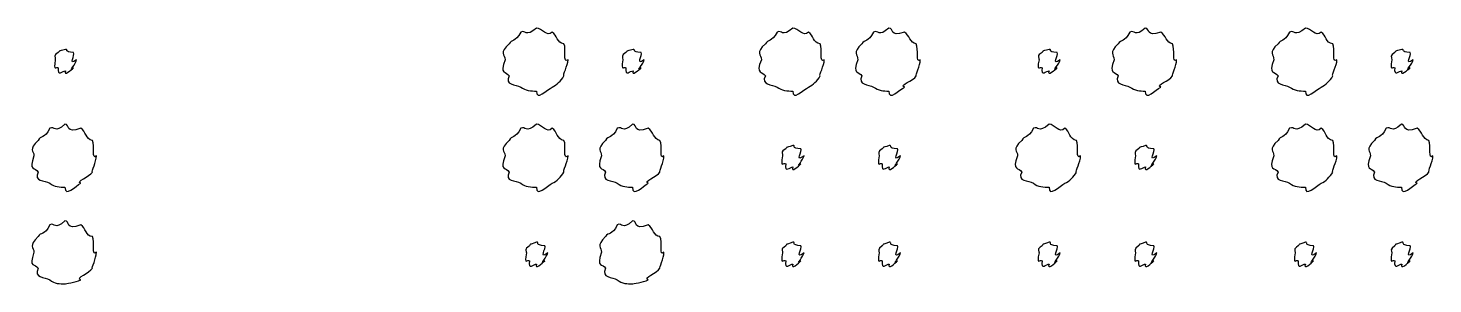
# Model space of a CAD drawing. Header units: millimetres. Extents: x -178 to -32, y 41 to 266.
# Drawn here: x -139.68 to -124.43, y 227.58 to 230.36 of the extents above; entities that cross this region are included whole.
import ezdxf

# ---------------------------------------------------------------- set-up
doc = ezdxf.new("R2010")
doc.units = ezdxf.units.MM
doc.layers.get('0').update_dxf_attribs({"linetype": 'CONTINUOUS'})

msp = doc.modelspace()

# ---------------------------------------------------------------- linework, layer by layer
at = {"color": 0}
for p, q in [((-134.162, 230.357), (-134.162, 230.357)), ((-131.38, 230.357), (-131.38, 230.357)), ((-130.339, 230.357), (-130.339, 230.357)), ((-127.556, 230.357), (-127.556, 230.357)), ((-125.816, 230.357), (-125.816, 230.357)), ((-139.277, 230.125), (-139.277, 230.125)), ((-133.115, 230.125), (-133.115, 230.125)), ((-128.598, 230.125), (-128.598, 230.125)), ((-124.769, 230.125), (-124.769, 230.125)), ((-139.282, 229.315), (-139.282, 229.315)), ((-134.162, 229.315), (-134.162, 229.315)), ((-133.121, 229.315), (-133.121, 229.315)), ((-128.598, 229.315), (-128.598, 229.315)), ((-125.816, 229.315), (-125.816, 229.315)), ((-124.774, 229.315), (-124.774, 229.315)), ((-131.38, 229.084), (-131.38, 229.084)), ((-130.333, 229.084), (-130.333, 229.084)), ((-127.551, 229.084), (-127.551, 229.084)), ((-139.282, 228.268), (-139.282, 228.268)), ((-133.121, 228.268), (-133.121, 228.268)), ((-134.162, 228.036), (-134.162, 228.036)), ((-131.38, 228.036), (-131.38, 228.036)), ((-130.333, 228.036), (-130.333, 228.036)), ((-128.598, 228.036), (-128.598, 228.036)), ((-127.551, 228.036), (-127.551, 228.036)), ((-125.816, 228.036), (-125.816, 228.036)), ((-124.769, 228.036), (-124.769, 228.036))]:
    msp.add_line(p, q, dxfattribs=at)
for points in [[(-134.334, 230.313), (-134.396, 230.197), (-134.43, 230.241), (-134.46, 230.186)], [(-134.162, 230.357), (-134.285, 230.255), (-134.279, 230.342), (-134.334, 230.313)], [(-133.992, 230.313), (-134.05, 230.255), (-134.103, 230.357), (-134.162, 230.357)], [(-133.865, 230.186), (-133.943, 230.197), (-133.939, 230.283), (-133.992, 230.313)], [(-131.551, 230.313), (-131.613, 230.197), (-131.648, 230.241), (-131.678, 230.186)], [(-131.38, 230.357), (-131.503, 230.255), (-131.496, 230.342), (-131.551, 230.313)], [(-131.209, 230.313), (-131.267, 230.255), (-131.321, 230.357), (-131.38, 230.357)], [(-131.083, 230.186), (-131.161, 230.197), (-131.157, 230.283), (-131.209, 230.313)], [(-130.504, 230.313), (-130.562, 230.197), (-130.6, 230.241), (-130.631, 230.186)], [(-130.339, 230.357), (-130.452, 230.255), (-130.449, 230.342), (-130.504, 230.313)], [(-130.168, 230.313), (-130.339, 230.255), (-130.279, 230.357), (-130.339, 230.357)], [(-130.041, 230.186), (-130.11, 230.197), (-130.113, 230.283), (-130.168, 230.313)], [(-127.722, 230.313), (-127.78, 230.197), (-127.818, 230.241), (-127.848, 230.186)], [(-127.556, 230.357), (-127.669, 230.255), (-127.666, 230.342), (-127.722, 230.313)], [(-127.386, 230.313), (-127.556, 230.255), (-127.497, 230.357), (-127.556, 230.357)], [(-127.259, 230.186), (-127.327, 230.197), (-127.33, 230.283), (-127.386, 230.313)], [(-125.987, 230.313), (-126.049, 230.197), (-126.083, 230.241), (-126.113, 230.186)], [(-125.816, 230.357), (-125.938, 230.255), (-125.931, 230.342), (-125.987, 230.313)], [(-125.645, 230.313), (-125.703, 230.255), (-125.756, 230.357), (-125.816, 230.357)], [(-125.518, 230.186), (-125.597, 230.197), (-125.592, 230.283), (-125.645, 230.313)], [(-139.277, 230.125), (-139.366, 230.101), (-139.332, 230.114), (-139.354, 230.092)], [(-139.188, 230.092), (-139.3, 230.101), (-139.239, 230.125), (-139.277, 230.125)], [(-134.46, 230.186), (-134.572, 230.087), (-134.504, 230.073), (-134.504, 230.015)], [(-133.821, 230.015), (-133.882, 229.968), (-133.835, 230.131), (-133.865, 230.186)], [(-133.115, 230.125), (-133.205, 230.101), (-133.17, 230.114), (-133.192, 230.092)], [(-133.027, 230.092), (-133.139, 230.101), (-133.078, 230.125), (-133.115, 230.125)], [(-131.678, 230.186), (-131.79, 230.087), (-131.722, 230.073), (-131.722, 230.015)], [(-131.039, 230.015), (-131.099, 229.968), (-131.052, 230.131), (-131.083, 230.186)], [(-130.631, 230.186), (-130.738, 230.087), (-130.675, 230.073), (-130.675, 230.015)], [(-129.997, 230.015), (-130.052, 229.968), (-130.011, 230.131), (-130.041, 230.186)], [(-128.598, 230.125), (-128.692, 230.101), (-128.653, 230.114), (-128.675, 230.092)], [(-128.51, 230.092), (-128.626, 230.101), (-128.561, 230.125), (-128.598, 230.125)], [(-127.848, 230.186), (-127.956, 230.087), (-127.893, 230.073), (-127.893, 230.015)], [(-127.214, 230.015), (-127.27, 229.968), (-127.228, 230.131), (-127.259, 230.186)], [(-126.113, 230.186), (-126.225, 230.087), (-126.158, 230.073), (-126.158, 230.015)], [(-125.474, 230.015), (-125.535, 229.968), (-125.488, 230.131), (-125.518, 230.186)], [(-124.769, 230.125), (-124.858, 230.101), (-124.824, 230.114), (-124.846, 230.092)], [(-124.68, 230.092), (-124.792, 230.101), (-124.731, 230.125), (-124.769, 230.125)], [(-139.354, 230.092), (-139.41, 230.057), (-139.387, 230.044), (-139.387, 230.015)], [(-139.387, 230.015), (-139.41, 229.873), (-139.376, 229.949), (-139.354, 229.927)], [(-139.155, 230.015), (-139.256, 229.939), (-139.166, 230.07), (-139.188, 230.092)], [(-139.188, 229.927), (-139.256, 229.873), (-139.155, 229.978), (-139.155, 230.015)], [(-134.504, 230.015), (-134.572, 229.847), (-134.489, 229.894), (-134.46, 229.839)], [(-133.865, 229.839), (-133.882, 229.847), (-133.821, 229.952), (-133.821, 230.015)], [(-133.192, 230.092), (-133.249, 230.057), (-133.225, 230.044), (-133.225, 230.015)], [(-133.225, 230.015), (-133.249, 229.873), (-133.215, 229.949), (-133.192, 229.927)], [(-132.994, 230.015), (-133.095, 229.939), (-133.005, 230.07), (-133.027, 230.092)], [(-133.027, 229.927), (-133.095, 229.873), (-132.994, 229.978), (-132.994, 230.015)], [(-131.722, 230.015), (-131.79, 229.847), (-131.707, 229.894), (-131.678, 229.839)], [(-131.083, 229.839), (-131.099, 229.847), (-131.039, 229.952), (-131.039, 230.015)], [(-130.675, 230.015), (-130.738, 229.847), (-130.66, 229.894), (-130.631, 229.839)], [(-130.041, 229.839), (-130.052, 229.847), (-129.997, 229.952), (-129.997, 230.015)], [(-128.675, 230.092), (-128.736, 230.057), (-128.708, 230.044), (-128.708, 230.015)], [(-128.708, 230.015), (-128.736, 229.873), (-128.697, 229.949), (-128.675, 229.927)], [(-128.477, 230.015), (-128.582, 229.939), (-128.488, 230.07), (-128.51, 230.092)], [(-128.51, 229.927), (-128.582, 229.873), (-128.477, 229.978), (-128.477, 230.015)], [(-127.893, 230.015), (-127.956, 229.847), (-127.877, 229.894), (-127.848, 229.839)], [(-127.259, 229.839), (-127.27, 229.847), (-127.214, 229.952), (-127.214, 230.015)], [(-126.158, 230.015), (-126.225, 229.847), (-126.142, 229.894), (-126.113, 229.839)], [(-125.518, 229.839), (-125.535, 229.847), (-125.474, 229.952), (-125.474, 230.015)], [(-124.846, 230.092), (-124.902, 230.057), (-124.879, 230.044), (-124.879, 230.015)], [(-124.879, 230.015), (-124.902, 229.873), (-124.868, 229.949), (-124.846, 229.927)], [(-124.647, 230.015), (-124.748, 229.939), (-124.658, 230.07), (-124.68, 230.092)], [(-124.68, 229.927), (-124.748, 229.873), (-124.647, 229.978), (-124.647, 230.015)], [(-139.354, 229.927), (-139.366, 229.829), (-139.306, 229.894), (-139.277, 229.894)], [(-139.277, 229.894), (-139.3, 229.829), (-139.21, 229.905), (-139.188, 229.927)], [(-134.46, 229.839), (-134.513, 229.741), (-134.389, 229.747), (-134.334, 229.718)], [(-133.992, 229.718), (-133.943, 229.741), (-133.898, 229.786), (-133.865, 229.839)], [(-133.192, 229.927), (-133.205, 229.829), (-133.144, 229.894), (-133.115, 229.894)], [(-133.115, 229.894), (-133.139, 229.829), (-133.049, 229.905), (-133.027, 229.927)], [(-131.678, 229.839), (-131.73, 229.741), (-131.606, 229.747), (-131.551, 229.718)], [(-131.209, 229.718), (-131.161, 229.741), (-131.116, 229.786), (-131.083, 229.839)], [(-130.631, 229.839), (-130.68, 229.741), (-130.559, 229.747), (-130.504, 229.718)], [(-130.168, 229.718), (-130.228, 229.741), (-130.07, 229.786), (-130.041, 229.839)], [(-128.675, 229.927), (-128.692, 229.829), (-128.627, 229.894), (-128.598, 229.894)], [(-128.598, 229.894), (-128.626, 229.829), (-128.532, 229.905), (-128.51, 229.927)], [(-127.848, 229.839), (-127.898, 229.741), (-127.777, 229.747), (-127.722, 229.718)], [(-127.386, 229.718), (-127.446, 229.741), (-127.288, 229.786), (-127.259, 229.839)], [(-126.113, 229.839), (-126.166, 229.741), (-126.042, 229.747), (-125.987, 229.718)], [(-125.645, 229.718), (-125.597, 229.741), (-125.551, 229.786), (-125.518, 229.839)], [(-124.846, 229.927), (-124.858, 229.829), (-124.798, 229.894), (-124.769, 229.894)], [(-124.769, 229.894), (-124.792, 229.829), (-124.702, 229.905), (-124.68, 229.927)], [(-134.334, 229.718), (-134.285, 229.682), (-134.221, 229.674), (-134.162, 229.674)], [(-134.162, 229.674), (-134.168, 229.564), (-134.047, 229.687), (-133.992, 229.718)], [(-131.551, 229.718), (-131.503, 229.682), (-131.438, 229.674), (-131.38, 229.674)], [(-131.38, 229.674), (-131.386, 229.564), (-131.265, 229.687), (-131.209, 229.718)], [(-130.504, 229.718), (-130.452, 229.682), (-130.394, 229.674), (-130.339, 229.674)], [(-130.339, 229.674), (-130.339, 229.564), (-130.223, 229.687), (-130.168, 229.718)], [(-127.722, 229.718), (-127.669, 229.682), (-127.611, 229.674), (-127.556, 229.674)], [(-127.556, 229.674), (-127.556, 229.564), (-127.441, 229.687), (-127.386, 229.718)], [(-125.987, 229.718), (-125.938, 229.682), (-125.874, 229.674), (-125.816, 229.674)], [(-125.816, 229.674), (-125.821, 229.564), (-125.7, 229.687), (-125.645, 229.718)], [(-139.447, 229.271), (-139.505, 229.15), (-139.544, 229.197), (-139.574, 229.139)], [(-139.282, 229.315), (-139.395, 229.208), (-139.392, 229.3), (-139.447, 229.271)], [(-139.111, 229.271), (-139.282, 229.208), (-139.223, 229.315), (-139.282, 229.315)], [(-138.984, 229.139), (-139.053, 229.15), (-139.056, 229.241), (-139.111, 229.271)], [(-134.334, 229.271), (-134.396, 229.15), (-134.43, 229.197), (-134.46, 229.139)], [(-134.162, 229.315), (-134.285, 229.208), (-134.279, 229.3), (-134.334, 229.271)], [(-133.992, 229.271), (-134.05, 229.208), (-134.103, 229.315), (-134.162, 229.315)], [(-133.865, 229.139), (-133.943, 229.15), (-133.939, 229.241), (-133.992, 229.271)], [(-133.286, 229.271), (-133.344, 229.15), (-133.383, 229.197), (-133.413, 229.139)], [(-133.121, 229.315), (-133.234, 229.208), (-133.231, 229.3), (-133.286, 229.271)], [(-132.95, 229.271), (-133.121, 229.208), (-133.061, 229.315), (-133.121, 229.315)], [(-132.823, 229.139), (-132.892, 229.15), (-132.895, 229.241), (-132.95, 229.271)], [(-128.769, 229.271), (-128.831, 229.15), (-128.865, 229.197), (-128.896, 229.139)], [(-128.598, 229.315), (-128.721, 229.208), (-128.714, 229.3), (-128.769, 229.271)], [(-128.427, 229.271), (-128.485, 229.208), (-128.539, 229.315), (-128.598, 229.315)], [(-128.3, 229.139), (-128.379, 229.15), (-128.375, 229.241), (-128.427, 229.271)], [(-125.987, 229.271), (-126.049, 229.15), (-126.083, 229.197), (-126.113, 229.139)], [(-125.816, 229.315), (-125.938, 229.208), (-125.931, 229.3), (-125.987, 229.271)], [(-125.645, 229.271), (-125.703, 229.208), (-125.756, 229.315), (-125.816, 229.315)], [(-125.518, 229.139), (-125.597, 229.15), (-125.592, 229.241), (-125.645, 229.271)], [(-124.939, 229.271), (-124.997, 229.15), (-125.036, 229.197), (-125.066, 229.139)], [(-124.774, 229.315), (-124.887, 229.208), (-124.884, 229.3), (-124.939, 229.271)], [(-124.603, 229.271), (-124.774, 229.208), (-124.715, 229.315), (-124.774, 229.315)], [(-124.476, 229.139), (-124.545, 229.15), (-124.548, 229.241), (-124.603, 229.271)], [(-139.574, 229.139), (-139.682, 229.035), (-139.618, 229.029), (-139.618, 228.974)], [(-138.94, 228.974), (-138.996, 228.918), (-138.954, 229.084), (-138.984, 229.139)], [(-134.46, 229.139), (-134.572, 229.035), (-134.504, 229.029), (-134.504, 228.974)], [(-133.821, 228.974), (-133.882, 228.918), (-133.835, 229.084), (-133.865, 229.139)], [(-133.413, 229.139), (-133.52, 229.035), (-133.457, 229.029), (-133.457, 228.974)], [(-132.779, 228.974), (-132.834, 228.918), (-132.793, 229.084), (-132.823, 229.139)], [(-131.38, 229.084), (-131.474, 229.053), (-131.435, 229.073), (-131.457, 229.05)], [(-131.292, 229.05), (-131.408, 229.053), (-131.343, 229.084), (-131.38, 229.084)], [(-130.333, 229.084), (-130.423, 229.053), (-130.388, 229.073), (-130.41, 229.05)], [(-130.245, 229.05), (-130.356, 229.053), (-130.296, 229.084), (-130.333, 229.084)], [(-128.896, 229.139), (-129.007, 229.035), (-128.94, 229.029), (-128.94, 228.974)], [(-128.256, 228.974), (-128.317, 228.918), (-128.27, 229.084), (-128.3, 229.139)], [(-127.551, 229.084), (-127.64, 229.053), (-127.606, 229.073), (-127.628, 229.05)], [(-127.462, 229.05), (-127.574, 229.053), (-127.514, 229.084), (-127.551, 229.084)], [(-126.113, 229.139), (-126.225, 229.035), (-126.158, 229.029), (-126.158, 228.974)], [(-125.474, 228.974), (-125.535, 228.918), (-125.488, 229.084), (-125.518, 229.139)], [(-125.066, 229.139), (-125.174, 229.035), (-125.11, 229.029), (-125.11, 228.974)], [(-124.432, 228.974), (-124.488, 228.918), (-124.446, 229.084), (-124.476, 229.139)], [(-139.618, 228.974), (-139.682, 228.8), (-139.603, 228.852), (-139.574, 228.797)], [(-138.984, 228.797), (-138.996, 228.8), (-138.94, 228.91), (-138.94, 228.974)], [(-134.504, 228.974), (-134.572, 228.8), (-134.489, 228.852), (-134.46, 228.797)], [(-133.865, 228.797), (-133.882, 228.8), (-133.821, 228.91), (-133.821, 228.974)], [(-133.457, 228.974), (-133.52, 228.8), (-133.442, 228.852), (-133.413, 228.797)], [(-132.823, 228.797), (-132.834, 228.8), (-132.779, 228.91), (-132.779, 228.974)], [(-131.457, 229.05), (-131.518, 229.009), (-131.491, 229.003), (-131.491, 228.974)], [(-131.491, 228.974), (-131.518, 228.826), (-131.48, 228.907), (-131.457, 228.885)], [(-131.259, 228.974), (-131.364, 228.892), (-131.27, 229.029), (-131.292, 229.05)], [(-131.292, 228.885), (-131.364, 228.826), (-131.259, 228.936), (-131.259, 228.974)], [(-130.41, 229.05), (-130.467, 229.009), (-130.443, 229.003), (-130.443, 228.974)], [(-130.443, 228.974), (-130.467, 228.826), (-130.432, 228.907), (-130.41, 228.885)], [(-130.212, 228.974), (-130.312, 228.892), (-130.223, 229.029), (-130.245, 229.05)], [(-130.245, 228.885), (-130.312, 228.826), (-130.212, 228.936), (-130.212, 228.974)], [(-128.94, 228.974), (-129.007, 228.8), (-128.925, 228.852), (-128.896, 228.797)], [(-128.3, 228.797), (-128.317, 228.8), (-128.256, 228.91), (-128.256, 228.974)], [(-127.628, 229.05), (-127.684, 229.009), (-127.661, 229.003), (-127.661, 228.974)], [(-127.661, 228.974), (-127.684, 228.826), (-127.65, 228.907), (-127.628, 228.885)], [(-127.43, 228.974), (-127.53, 228.892), (-127.441, 229.029), (-127.462, 229.05)], [(-127.462, 228.885), (-127.53, 228.826), (-127.43, 228.936), (-127.43, 228.974)], [(-126.158, 228.974), (-126.225, 228.8), (-126.142, 228.852), (-126.113, 228.797)], [(-125.518, 228.797), (-125.535, 228.8), (-125.474, 228.91), (-125.474, 228.974)], [(-125.11, 228.974), (-125.174, 228.8), (-125.095, 228.852), (-125.066, 228.797)], [(-124.476, 228.797), (-124.488, 228.8), (-124.432, 228.91), (-124.432, 228.974)], [(-139.574, 228.797), (-139.624, 228.694), (-139.502, 228.705), (-139.447, 228.676)], [(-139.111, 228.676), (-139.172, 228.694), (-139.013, 228.745), (-138.984, 228.797)], [(-134.46, 228.797), (-134.513, 228.694), (-134.389, 228.705), (-134.334, 228.676)], [(-133.992, 228.676), (-133.943, 228.694), (-133.898, 228.745), (-133.865, 228.797)], [(-133.413, 228.797), (-133.463, 228.694), (-133.341, 228.705), (-133.286, 228.676)], [(-132.95, 228.676), (-133.011, 228.694), (-132.852, 228.745), (-132.823, 228.797)], [(-131.457, 228.885), (-131.474, 228.782), (-131.409, 228.852), (-131.38, 228.852)], [(-131.38, 228.852), (-131.408, 228.782), (-131.314, 228.863), (-131.292, 228.885)], [(-130.41, 228.885), (-130.423, 228.782), (-130.362, 228.852), (-130.333, 228.852)], [(-130.333, 228.852), (-130.356, 228.782), (-130.267, 228.863), (-130.245, 228.885)], [(-128.896, 228.797), (-128.948, 228.694), (-128.824, 228.705), (-128.769, 228.676)], [(-128.427, 228.676), (-128.379, 228.694), (-128.334, 228.745), (-128.3, 228.797)], [(-127.628, 228.885), (-127.64, 228.782), (-127.58, 228.852), (-127.551, 228.852)], [(-127.551, 228.852), (-127.574, 228.782), (-127.485, 228.863), (-127.462, 228.885)], [(-126.113, 228.797), (-126.166, 228.694), (-126.042, 228.705), (-125.987, 228.676)], [(-125.645, 228.676), (-125.597, 228.694), (-125.551, 228.745), (-125.518, 228.797)], [(-125.066, 228.797), (-125.116, 228.694), (-124.994, 228.705), (-124.939, 228.676)], [(-124.603, 228.676), (-124.664, 228.694), (-124.505, 228.745), (-124.476, 228.797)], [(-139.447, 228.676), (-139.395, 228.635), (-139.337, 228.632), (-139.282, 228.632)], [(-139.282, 228.632), (-139.282, 228.517), (-139.166, 228.646), (-139.111, 228.676)], [(-134.334, 228.676), (-134.285, 228.635), (-134.221, 228.632), (-134.162, 228.632)], [(-134.162, 228.632), (-134.168, 228.517), (-134.047, 228.646), (-133.992, 228.676)], [(-133.286, 228.676), (-133.234, 228.635), (-133.176, 228.632), (-133.121, 228.632)], [(-133.121, 228.632), (-133.121, 228.517), (-133.005, 228.646), (-132.95, 228.676)], [(-128.769, 228.676), (-128.721, 228.635), (-128.656, 228.632), (-128.598, 228.632)], [(-128.598, 228.632), (-128.604, 228.517), (-128.482, 228.646), (-128.427, 228.676)], [(-125.987, 228.676), (-125.938, 228.635), (-125.874, 228.632), (-125.816, 228.632)], [(-125.816, 228.632), (-125.821, 228.517), (-125.7, 228.646), (-125.645, 228.676)], [(-124.939, 228.676), (-124.887, 228.635), (-124.829, 228.632), (-124.774, 228.632)], [(-124.774, 228.632), (-124.774, 228.517), (-124.658, 228.646), (-124.603, 228.676)], [(-139.447, 228.224), (-139.505, 228.098), (-139.544, 228.152), (-139.574, 228.097)], [(-139.282, 228.268), (-139.395, 228.158), (-139.392, 228.253), (-139.447, 228.224)], [(-139.111, 228.224), (-139.282, 228.158), (-139.223, 228.268), (-139.282, 228.268)], [(-138.984, 228.097), (-139.053, 228.098), (-139.056, 228.194), (-139.111, 228.224)], [(-133.286, 228.224), (-133.344, 228.098), (-133.383, 228.152), (-133.413, 228.097)], [(-133.121, 228.268), (-133.234, 228.158), (-133.231, 228.253), (-133.286, 228.224)], [(-132.95, 228.224), (-133.121, 228.158), (-133.061, 228.268), (-133.121, 228.268)], [(-132.823, 228.097), (-132.892, 228.098), (-132.895, 228.194), (-132.95, 228.224)], [(-139.574, 228.097), (-139.682, 227.988), (-139.618, 227.984), (-139.618, 227.926)], [(-138.94, 227.926), (-138.996, 227.871), (-138.954, 228.042), (-138.984, 228.097)], [(-134.24, 227.998), (-134.3, 227.955), (-134.273, 227.949), (-134.273, 227.921)], [(-134.162, 228.036), (-134.256, 228.003), (-134.218, 228.022), (-134.24, 227.998)], [(-134.074, 227.998), (-134.19, 228.003), (-134.125, 228.036), (-134.162, 228.036)], [(-134.041, 227.921), (-134.146, 227.838), (-134.052, 227.976), (-134.074, 227.998)], [(-133.413, 228.097), (-133.52, 227.988), (-133.457, 227.984), (-133.457, 227.926)], [(-132.779, 227.926), (-132.834, 227.871), (-132.793, 228.042), (-132.823, 228.097)], [(-131.457, 227.998), (-131.518, 227.955), (-131.491, 227.949), (-131.491, 227.921)], [(-131.38, 228.036), (-131.474, 228.003), (-131.435, 228.022), (-131.457, 227.998)], [(-131.292, 227.998), (-131.408, 228.003), (-131.343, 228.036), (-131.38, 228.036)], [(-131.259, 227.921), (-131.364, 227.838), (-131.27, 227.976), (-131.292, 227.998)], [(-130.41, 227.998), (-130.467, 227.955), (-130.443, 227.949), (-130.443, 227.921)], [(-130.333, 228.036), (-130.423, 228.003), (-130.388, 228.022), (-130.41, 227.998)], [(-130.245, 227.998), (-130.356, 228.003), (-130.296, 228.036), (-130.333, 228.036)], [(-130.212, 227.921), (-130.312, 227.838), (-130.223, 227.976), (-130.245, 227.998)], [(-128.675, 227.998), (-128.736, 227.955), (-128.708, 227.949), (-128.708, 227.921)], [(-128.598, 228.036), (-128.692, 228.003), (-128.653, 228.022), (-128.675, 227.998)], [(-128.51, 227.998), (-128.626, 228.003), (-128.561, 228.036), (-128.598, 228.036)], [(-128.477, 227.921), (-128.582, 227.838), (-128.488, 227.976), (-128.51, 227.998)], [(-127.628, 227.998), (-127.684, 227.955), (-127.661, 227.949), (-127.661, 227.921)], [(-127.551, 228.036), (-127.64, 228.003), (-127.606, 228.022), (-127.628, 227.998)], [(-127.462, 227.998), (-127.574, 228.003), (-127.514, 228.036), (-127.551, 228.036)], [(-127.43, 227.921), (-127.53, 227.838), (-127.441, 227.976), (-127.462, 227.998)], [(-125.893, 227.998), (-125.954, 227.955), (-125.926, 227.949), (-125.926, 227.921)], [(-125.816, 228.036), (-125.91, 228.003), (-125.871, 228.022), (-125.893, 227.998)], [(-125.728, 227.998), (-125.843, 228.003), (-125.779, 228.036), (-125.816, 228.036)], [(-125.695, 227.921), (-125.799, 227.838), (-125.706, 227.976), (-125.728, 227.998)], [(-124.846, 227.998), (-124.902, 227.955), (-124.879, 227.949), (-124.879, 227.921)], [(-124.769, 228.036), (-124.858, 228.003), (-124.824, 228.022), (-124.846, 227.998)], [(-124.68, 227.998), (-124.792, 228.003), (-124.731, 228.036), (-124.769, 228.036)], [(-124.647, 227.921), (-124.748, 227.838), (-124.658, 227.976), (-124.68, 227.998)], [(-139.618, 227.926), (-139.682, 227.75), (-139.603, 227.806), (-139.574, 227.755)], [(-138.984, 227.755), (-138.996, 227.75), (-138.94, 227.863), (-138.94, 227.926)], [(-134.273, 227.921), (-134.3, 227.774), (-134.262, 227.857), (-134.24, 227.832)], [(-134.074, 227.832), (-134.146, 227.774), (-134.041, 227.887), (-134.041, 227.921)], [(-133.457, 227.926), (-133.52, 227.75), (-133.442, 227.806), (-133.413, 227.755)], [(-132.823, 227.755), (-132.834, 227.75), (-132.779, 227.863), (-132.779, 227.926)], [(-131.491, 227.921), (-131.518, 227.774), (-131.48, 227.857), (-131.457, 227.832)], [(-131.292, 227.832), (-131.364, 227.774), (-131.259, 227.887), (-131.259, 227.921)], [(-130.443, 227.921), (-130.467, 227.774), (-130.432, 227.857), (-130.41, 227.832)], [(-130.245, 227.832), (-130.312, 227.774), (-130.212, 227.887), (-130.212, 227.921)], [(-128.708, 227.921), (-128.736, 227.774), (-128.697, 227.857), (-128.675, 227.832)], [(-128.51, 227.832), (-128.582, 227.774), (-128.477, 227.887), (-128.477, 227.921)], [(-127.661, 227.921), (-127.684, 227.774), (-127.65, 227.857), (-127.628, 227.832)], [(-127.462, 227.832), (-127.53, 227.774), (-127.43, 227.887), (-127.43, 227.921)], [(-125.926, 227.921), (-125.954, 227.774), (-125.915, 227.857), (-125.893, 227.832)], [(-125.728, 227.832), (-125.799, 227.774), (-125.695, 227.887), (-125.695, 227.921)], [(-124.879, 227.921), (-124.902, 227.774), (-124.868, 227.857), (-124.846, 227.832)], [(-124.68, 227.832), (-124.748, 227.774), (-124.647, 227.887), (-124.647, 227.921)], [(-139.574, 227.755), (-139.624, 227.646), (-139.502, 227.662), (-139.447, 227.628)], [(-139.111, 227.628), (-139.172, 227.646), (-139.013, 227.703), (-138.984, 227.755)], [(-134.24, 227.832), (-134.256, 227.728), (-134.191, 227.799), (-134.162, 227.799)], [(-134.162, 227.799), (-134.19, 227.728), (-134.096, 227.81), (-134.074, 227.832)], [(-133.413, 227.755), (-133.463, 227.646), (-133.341, 227.662), (-133.286, 227.628)], [(-132.95, 227.628), (-133.011, 227.646), (-132.852, 227.703), (-132.823, 227.755)], [(-131.457, 227.832), (-131.474, 227.728), (-131.409, 227.799), (-131.38, 227.799)], [(-131.38, 227.799), (-131.408, 227.728), (-131.314, 227.81), (-131.292, 227.832)], [(-130.41, 227.832), (-130.423, 227.728), (-130.362, 227.799), (-130.333, 227.799)], [(-130.333, 227.799), (-130.356, 227.728), (-130.267, 227.81), (-130.245, 227.832)], [(-128.675, 227.832), (-128.692, 227.728), (-128.627, 227.799), (-128.598, 227.799)], [(-128.598, 227.799), (-128.626, 227.728), (-128.532, 227.81), (-128.51, 227.832)], [(-127.628, 227.832), (-127.64, 227.728), (-127.58, 227.799), (-127.551, 227.799)], [(-127.551, 227.799), (-127.574, 227.728), (-127.485, 227.81), (-127.462, 227.832)], [(-125.893, 227.832), (-125.91, 227.728), (-125.845, 227.799), (-125.816, 227.799)], [(-125.816, 227.799), (-125.843, 227.728), (-125.75, 227.81), (-125.728, 227.832)], [(-124.846, 227.832), (-124.858, 227.728), (-124.798, 227.799), (-124.769, 227.799)], [(-124.769, 227.799), (-124.792, 227.728), (-124.702, 227.81), (-124.68, 227.832)], [(-139.447, 227.628), (-139.395, 227.584), (-139.337, 227.584), (-139.282, 227.584)], [(-139.282, 227.584), (-139.282, 227.584), (-139.166, 227.598), (-139.111, 227.628)], [(-133.286, 227.628), (-133.234, 227.584), (-133.176, 227.584), (-133.121, 227.584)], [(-133.121, 227.584), (-133.121, 227.584), (-133.005, 227.598), (-132.95, 227.628)]]:
    msp.add_open_spline(points, degree=3, dxfattribs=at)

doc.saveas('drawing.dxf')
